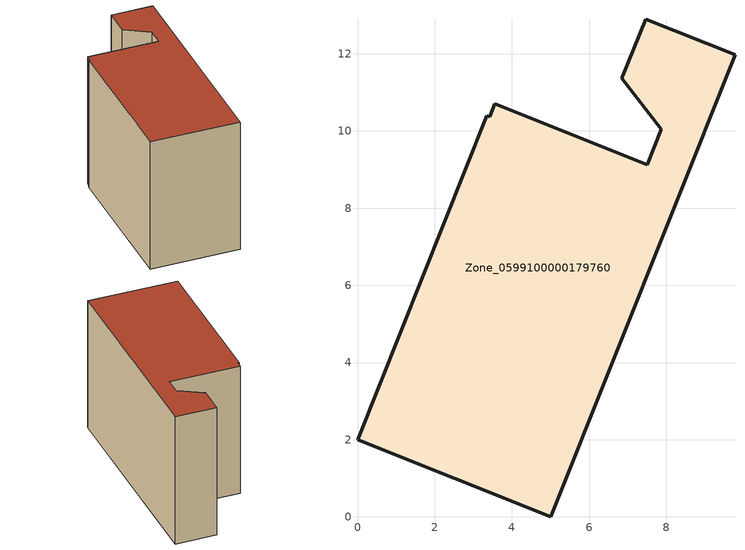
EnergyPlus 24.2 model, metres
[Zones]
Zone_0599100000179760
 floor ground (C_G): 3.56,10.7 7.5,9.12 7.87,10.05 6.85,11.37 7.47,12.9 9.78,11.97 5.01,0 0,2 3.35,10.4 3.43,10.37 z0.3
 wall outside (C_F): 5.01,0 9.78,11.97 7.47,12.9 6.85,11.37 7.87,10.05 7.5,9.12 3.56,10.7 3.43,10.37 3.35,10.4 0,2 5.01,0 z0.3:8.67
 roof outside (C_R): 7.5,9.12 3.56,10.7 3.43,10.37 3.35,10.4 0,2 5.01,0 9.78,11.97 7.47,12.9 6.85,11.37 7.87,10.05 z8.67
[BUILDING]
Pand.0599100000179760: North Axis=0; Terrain=City; Loads Convergence Tolerance Value=0.04; Temperature Convergence Tolerance Value=0.4; Solar Distribution=FullExterior; Maximum Number of Warmup Days=25; Minimum Number of Warmup Days=1
[Site:Location]
Rotterdam.The.Hague.AP_ZH_NLD Design_Conditions: Latitude=51.96; Longitude=4.45; Time Zone=1; Elevation=-4.5
[SITE:GROUNDTEMPERATURE:BUILDINGSURFACE]
18, 18, 18, 18, 18, 18, 18, 18, 18, 18, 18, 18
[MATERIAL] Thermal Absorptance=0.9; Solar Absorptance=0.7; Visible Absorptance=0.7
Name | Roughness | Thickness | Conductivity | Density | Specific Heat
G.TI.1975-1991 | MediumSmooth | 0.15 | 0.288461 | 540 | 1210
F.TI.1975-1991 | Rough | 0.3 | 0.230769 | 1920 | 840
R.TI.1975-1991 | MediumRough | 0.2 | 0.153846 | 1500 | 1000
[CONSTRUCTION]
C_G: G.TI.1975-1991
C_F: F.TI.1975-1991
C_R: R.TI.1975-1991
[ZONE]
Zone_0599100000179760: Type=1; Multiplier=1; Ceiling Height=Autocalculate; Volume=Autocalculate; Floor Area=autocalculate; Part of Total Floor Area=Yes
[ZONEINFILTRATION:DESIGNFLOWRATE]
Infil_Zone_0599100000179760: Zone or ZoneList or Space or SpaceList=Zone_0599100000179760; Schedule=AlwaysOn; Design Flow Rate Calculation Method=Flow/Area; Flow Rate per Floor Area=0.003; Constant Term Coefficient=1; Temperature Term Coefficient=0; Velocity Term Coefficient=0; Velocity Squared Term Coefficient=0
[HVACTEMPLATE:ZONE:IDEALLOADSAIRSYSTEM]
Zone_0599100000179760: Maximum Heating Supply Air Temperature=50; Minimum Cooling Supply Air Temperature=13; Maximum Heating Supply Air Humidity Ratio=0.0156; Minimum Cooling Supply Air Humidity Ratio=0.0077; Heating Limit=NoLimit; Cooling Limit=NoLimit; Dehumidification Control Type=ConstantSensibleHeatRatio; Cooling Sensible Heat Ratio=0.7; Dehumidification Setpoint=60; Humidification Control Type=None; Humidification Setpoint=30; Outdoor Air Method=None; Outdoor Air Flow Rate per Person=0.00944; Outdoor Air Flow Rate per Zone Floor Area=0; Outdoor Air Flow Rate per Zone=0; Demand Controlled Ventilation Type=None; Outdoor Air Economizer Type=NoEconomizer; Heat Recovery Type=None; Sensible Heat Recovery Effectiveness=0.7; Latent Heat Recovery Effectiveness=0.65
[ZONECONTROL:THERMOSTAT]
ThermostatControl_Zone_0599100000179760: Zone or ZoneList=Zone_0599100000179760; Control Type Schedule=DualSetpointControlType; Control 1=Thermostat_Zone_0599100000179760; Temperature Difference Between Cutout And Setpoint=0
[THERMOSTATSETPOINT:DUALSETPOINT]
Thermostat_Zone_0599100000179760: Heating Setpoint Temperature Schedule=HeatingSetpoint_Zone_0599100000179760; Cooling Setpoint Temperature Schedule=CoolingSetpoint_Zone_0599100000179760
[SCHEDULE:COMPACT]
HeatingSetpoint_Zone_0599100000179760: Through: 12/31, For: AllDays, Until: 24:00, 21
CoolingSetpoint_Zone_0599100000179760: Through: 12/31, For: AllDays, Until: 24:00, 24
DualSetpointControlType: Through: 12/31, For: AllDays, Until: 24:00, 4
AlwaysOn: Through: 12/31, For: AllDays, Until: 24:00, 1
